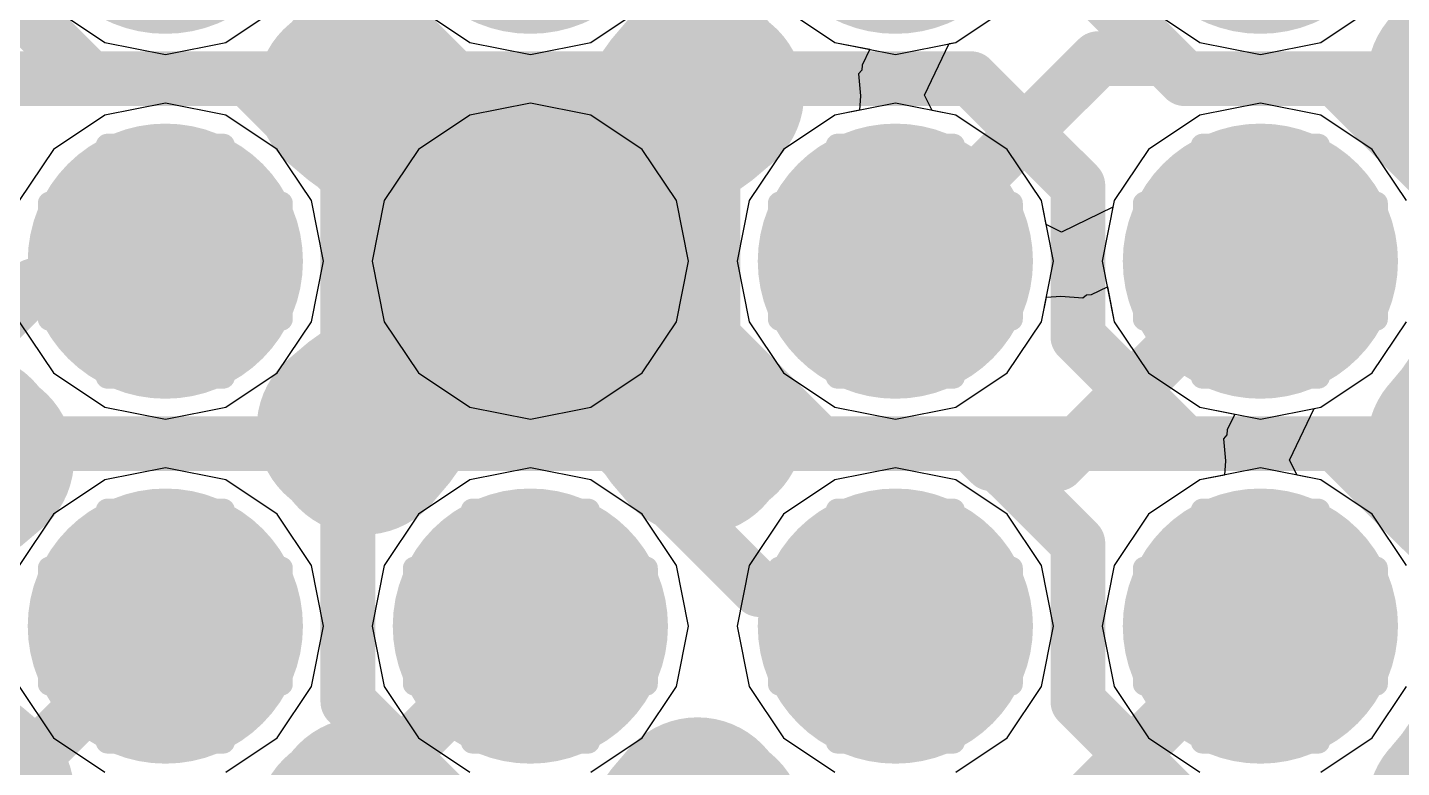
# Model space of a CAD drawing. Header units: millimetres. Extents: x 13 to 259, y -2 to 326.
# Drawn here: x 113.101 to 116.112, y 98.89 to 100.512 of the extents above; entities that cross this region are included whole.
import ezdxf

# ---------------------------------------------------------------- set-up
doc = ezdxf.new("R2010")
doc.units = ezdxf.units.MM
for name, color, linetype in [('BottomLayer', 5, 'Continuous'), ('ConnectLayer', 7, 'Continuous'), ('DrillDrawing', 1, 'Continuous'), ('MidLayer1', 16, 'Continuous'), ('MidLayer2', 76, 'Continuous'), ('MidLayer3', 90, 'Continuous'), ('MidLayer4', 156, 'Continuous'), ('MidLayer5', 130, 'Continuous'), ('MidLayer6', 216, 'Continuous'), ('MultiLayer', 9, 'Continuous'), ('TopLayer', 1, 'Continuous'), ('TopPaste', 8, 'Continuous'), ('TopSolder', 216, 'Continuous')]:
    doc.layers.add(name, color=color, linetype=linetype)

# ---------------------------------------------------------------- blocks, each defined once
blk = doc.blocks.new('BGA144C80P12X12_1000X1000X170_150')
at = {"layer": 'TopLayer', "const_width": 0.2}
for points in [[(1.9, 2, 1), (2.1, 2, 1)], [(2.7, 2, 1), (2.9, 2, 1)], [(1.9, 1.2, 1), (2.1, 1.2, 1)], [(2.7, 1.2, 1), (2.9, 1.2, 1)], [(1.9, 0.4, 1), (2.1, 0.4, 1)], [(2.7, 0.4, 1), (2.9, 0.4, 1)], [(1.9, -0.4, 1), (2.1, -0.4, 1)], [(2.7, -0.4, 1), (2.9, -0.4, 1)]]:
    blk.add_lwpolyline(points, format="xyb", close=True, dxfattribs=at)
at = {"layer": 'TopPaste', "const_width": 0.2}
for points in [[(1.9, 2, 1), (2.1, 2, 1)], [(2.7, 2, 1), (2.9, 2, 1)], [(1.9, 1.2, 1), (2.1, 1.2, 1)], [(2.7, 1.2, 1), (2.9, 1.2, 1)], [(1.9, 0.4, 1), (2.1, 0.4, 1)], [(2.7, 0.4, 1), (2.9, 0.4, 1)], [(1.9, -0.4, 1), (2.1, -0.4, 1)], [(2.7, -0.4, 1), (2.9, -0.4, 1)]]:
    blk.add_lwpolyline(points, format="xyb", close=True, dxfattribs=at)
at = {"layer": 'TopSolder', "const_width": 0.3016}
for points in [[(1.0492, 2, 1), (1.3508, 2, 1)], [(1.8492, 2, 1), (2.1508, 2, 1)], [(2.6492, 2, 1), (2.9508, 2, 1)], [(1.0492, 1.2, 1), (1.3508, 1.2, 1)], [(1.8492, 1.2, 1), (2.1508, 1.2, 1)], [(2.6492, 1.2, 1), (2.9508, 1.2, 1)], [(1.0492, 0.4, 1), (1.3508, 0.4, 1)], [(1.8492, 0.4, 1), (2.1508, 0.4, 1)], [(2.6492, 0.4, 1), (2.9508, 0.4, 1)], [(1.0492, -0.4, 1), (1.3508, -0.4, 1)], [(1.8492, -0.4, 1), (2.1508, -0.4, 1)], [(2.6492, -0.4, 1), (2.9508, -0.4, 1)]]:
    blk.add_lwpolyline(points, format="xyb", close=True, dxfattribs=at)

msp = doc.modelspace()

# ---------------------------------------------------------------- linework, layer by layer
at = {"layer": 'BottomLayer', "const_width": 0.25}
for points in [[(113.2778, 100, 1), (113.5278, 100, 1)], [(114.0778, 100, 1), (114.3278, 100, 1)], [(114.8778, 100, 1), (115.1278, 100, 1)], [(115.6778, 100, 1), (115.9278, 100, 1)], [(113.2778, 99.2, 1), (113.5278, 99.2, 1)], [(114.0778, 99.2, 1), (114.3278, 99.2, 1)], [(114.8778, 99.2, 1), (115.1278, 99.2, 1)], [(115.6778, 99.2, 1), (115.9278, 99.2, 1)]]:
    msp.add_lwpolyline(points, format="xyb", close=True, dxfattribs=at)
at = {"layer": 'ConnectLayer'}
for p, q in [((113.1577, 100.5549), (113.2702, 100.4797)), ((113.1577, 100.5549), (113.2702, 100.4797)), ((113.5355, 100.4797), (113.648, 100.5549)), ((113.5355, 100.4797), (113.648, 100.5549)), ((113.9577, 100.5549), (114.0702, 100.4797)), ((113.9577, 100.5549), (114.0702, 100.4797)), ((114.3355, 100.4797), (114.448, 100.5549)), ((114.3355, 100.4797), (114.448, 100.5549)), ((114.7577, 100.5549), (114.8702, 100.4797)), ((114.7577, 100.5549), (114.8702, 100.4797)), ((115.1355, 100.4797), (115.248, 100.5549)), ((115.1355, 100.4797), (115.248, 100.5549)), ((115.5577, 100.5549), (115.6702, 100.4797)), ((115.5577, 100.5549), (115.6702, 100.4797)), ((115.9355, 100.4797), (116.048, 100.5549)), ((115.9355, 100.4797), (116.048, 100.5549)), ((113.2702, 100.4797), (113.4028, 100.4534)), ((113.2702, 100.4797), (113.4028, 100.4534)), ((113.4028, 100.4534), (113.5355, 100.4797)), ((113.4028, 100.4534), (113.5355, 100.4797)), ((114.0702, 100.4797), (114.2028, 100.4534)), ((114.0702, 100.4797), (114.2028, 100.4534)), ((114.2028, 100.4534), (114.3355, 100.4797)), ((114.2028, 100.4534), (114.3355, 100.4797)), ((114.8702, 100.4797), (115.0028, 100.4534)), ((114.8702, 100.4797), (114.9467, 100.4645)), ((114.9467, 100.4645), (114.93, 100.43)), ((115.0028, 100.4534), (115.1355, 100.4797)), ((115.0664, 100.364), (115.121, 100.4769)), ((115.121, 100.4769), (115.1355, 100.4797)), ((115.6702, 100.4797), (115.8028, 100.4534)), ((115.6702, 100.4797), (115.8028, 100.4534)), ((115.8028, 100.4534), (115.9355, 100.4797)), ((115.8028, 100.4534), (115.9355, 100.4797)), ((114.9294, 100.419), (114.9222, 100.4106)), ((114.9222, 100.4106), (114.9261, 100.3625)), ((114.93, 100.43), (114.9294, 100.419)), ((113.4028, 100.3467), (113.2702, 100.3203)), ((113.4028, 100.3467), (113.2702, 100.3203)), ((113.5355, 100.3203), (113.4028, 100.3467)), ((113.5355, 100.3203), (113.4028, 100.3467)), ((114.2028, 100.3467), (114.0702, 100.3203)), ((114.3355, 100.3203), (114.2028, 100.3467)), ((115.0028, 100.3467), (114.8702, 100.3203)), ((114.9261, 100.3625), (114.9242, 100.331)), ((115.1355, 100.3203), (115.0028, 100.3467)), ((115.0835, 100.3306), (115.0664, 100.364)), ((115.8028, 100.3467), (115.6702, 100.3203)), ((115.8028, 100.3467), (115.6702, 100.3203)), ((115.9355, 100.3203), (115.8028, 100.3467)), ((115.9355, 100.3203), (115.8028, 100.3467)), ((113.2702, 100.3203), (113.1577, 100.2451)), ((113.2702, 100.3203), (113.1577, 100.2451)), ((113.648, 100.2451), (113.5355, 100.3203)), ((113.648, 100.2451), (113.5355, 100.3203)), ((114.0702, 100.3203), (113.9577, 100.2451)), ((114.448, 100.2451), (114.3355, 100.3203)), ((114.8702, 100.3203), (114.7577, 100.2451)), ((114.8702, 100.3203), (114.7577, 100.2451)), ((114.9242, 100.331), (114.8702, 100.3203)), ((115.1355, 100.3203), (115.0835, 100.3306)), ((115.248, 100.2451), (115.1355, 100.3203)), ((115.248, 100.2451), (115.1355, 100.3203)), ((115.6702, 100.3203), (115.5577, 100.2451)), ((115.6702, 100.3203), (115.5577, 100.2451)), ((116.048, 100.2451), (115.9355, 100.3203)), ((116.048, 100.2451), (115.9355, 100.3203)), ((113.1577, 100.2451), (113.0826, 100.1327)), ((113.1577, 100.2451), (113.0826, 100.1327)), ((113.7231, 100.1327), (113.648, 100.2451)), ((113.7231, 100.1327), (113.648, 100.2451)), ((113.9577, 100.2451), (113.8826, 100.1327)), ((114.5231, 100.1327), (114.448, 100.2451)), ((114.7577, 100.2451), (114.6826, 100.1327)), ((114.7577, 100.2451), (114.6826, 100.1327)), ((115.3231, 100.1327), (115.248, 100.2451)), ((115.3231, 100.1327), (115.248, 100.2451)), ((115.5577, 100.2451), (115.4826, 100.1327)), ((115.5577, 100.2451), (115.4826, 100.1327)), ((116.1231, 100.1327), (116.048, 100.2451)), ((116.1231, 100.1327), (116.048, 100.2451)), ((113.7495, 100), (113.7231, 100.1327)), ((113.7495, 100), (113.7231, 100.1327)), ((113.8826, 100.1327), (113.8562, 100)), ((114.5495, 100), (114.5231, 100.1327)), ((114.6826, 100.1327), (114.6562, 100)), ((114.6826, 100.1327), (114.6562, 100)), ((115.3495, 100), (115.3231, 100.1327)), ((115.3335, 100.0807), (115.3231, 100.1327)), ((115.4826, 100.1327), (115.4562, 100)), ((115.4826, 100.1327), (115.4797, 100.1182)), ((115.4797, 100.1182), (115.3669, 100.0636)), ((115.3669, 100.0636), (115.3335, 100.0807)), ((113.7231, 99.8673), (113.7495, 100)), ((113.7231, 99.8673), (113.7495, 100)), ((113.8562, 100), (113.8826, 99.8673)), ((114.5231, 99.8673), (114.5495, 100)), ((114.6562, 100), (114.6826, 99.8673)), ((114.6562, 100), (114.6826, 99.8673)), ((115.3231, 99.8673), (115.3495, 100)), ((115.4562, 100), (115.4826, 99.8673)), ((115.3231, 99.8673), (115.3339, 99.9214)), ((115.3339, 99.9214), (115.3653, 99.9232)), ((115.3653, 99.9232), (115.4134, 99.9194)), ((115.4134, 99.9194), (115.4218, 99.9265)), ((115.4218, 99.9265), (115.4329, 99.9272)), ((115.4329, 99.9272), (115.4674, 99.9438)), ((115.4674, 99.9438), (115.4826, 99.8673)), ((113.0826, 99.8673), (113.1577, 99.7549)), ((113.0826, 99.8673), (113.1577, 99.7549)), ((113.648, 99.7549), (113.7231, 99.8673)), ((113.648, 99.7549), (113.7231, 99.8673)), ((113.8826, 99.8673), (113.9577, 99.7549)), ((114.448, 99.7549), (114.5231, 99.8673)), ((114.6826, 99.8673), (114.7577, 99.7549)), ((114.6826, 99.8673), (114.7577, 99.7549)), ((115.248, 99.7549), (115.3231, 99.8673)), ((115.248, 99.7549), (115.3231, 99.8673)), ((115.4826, 99.8673), (115.5577, 99.7549)), ((115.4826, 99.8673), (115.5577, 99.7549)), ((116.048, 99.7549), (116.1231, 99.8673)), ((116.048, 99.7549), (116.1231, 99.8673)), ((113.1577, 99.7549), (113.2702, 99.6797)), ((113.1577, 99.7549), (113.2702, 99.6797)), ((113.5355, 99.6797), (113.648, 99.7549)), ((113.5355, 99.6797), (113.648, 99.7549)), ((113.9577, 99.7549), (114.0702, 99.6797)), ((114.3355, 99.6797), (114.448, 99.7549)), ((114.7577, 99.7549), (114.8702, 99.6797)), ((114.7577, 99.7549), (114.8702, 99.6797)), ((115.1355, 99.6797), (115.248, 99.7549)), ((115.1355, 99.6797), (115.248, 99.7549)), ((115.5577, 99.7549), (115.6702, 99.6797)), ((115.5577, 99.7549), (115.6702, 99.6797)), ((115.9355, 99.6797), (116.048, 99.7549)), ((115.9355, 99.6797), (116.048, 99.7549)), ((113.2702, 99.6797), (113.4028, 99.6534)), ((113.2702, 99.6797), (113.4028, 99.6534)), ((113.4028, 99.6534), (113.5355, 99.6797)), ((113.4028, 99.6534), (113.5355, 99.6797)), ((114.0702, 99.6797), (114.2028, 99.6534)), ((114.2028, 99.6534), (114.3355, 99.6797)), ((114.8702, 99.6797), (115.0028, 99.6534)), ((114.8702, 99.6797), (115.0028, 99.6534)), ((115.0028, 99.6534), (115.1355, 99.6797)), ((115.0028, 99.6534), (115.1355, 99.6797)), ((115.6702, 99.6797), (115.8028, 99.6534)), ((115.6702, 99.6797), (115.7467, 99.6645)), ((115.7467, 99.6645), (115.73, 99.63)), ((115.8028, 99.6534), (115.9355, 99.6797)), ((115.8664, 99.564), (115.921, 99.6769)), ((115.921, 99.6769), (115.9355, 99.6797)), ((115.73, 99.63), (115.7294, 99.619)), ((115.7294, 99.619), (115.7222, 99.6106)), ((115.7222, 99.6106), (115.7261, 99.5625)), ((115.7261, 99.5625), (115.7242, 99.531)), ((115.8835, 99.5306), (115.8664, 99.564)), ((113.4028, 99.5467), (113.2702, 99.5203)), ((113.4028, 99.5467), (113.2702, 99.5203)), ((113.5355, 99.5203), (113.4028, 99.5467)), ((113.5355, 99.5203), (113.4028, 99.5467)), ((114.2028, 99.5467), (114.0702, 99.5203)), ((114.2028, 99.5467), (114.0702, 99.5203)), ((114.3355, 99.5203), (114.2028, 99.5467)), ((114.3355, 99.5203), (114.2028, 99.5467)), ((115.0028, 99.5467), (114.8702, 99.5203)), ((115.0028, 99.5467), (114.8702, 99.5203)), ((115.1355, 99.5203), (115.0028, 99.5467)), ((115.1355, 99.5203), (115.0028, 99.5467)), ((115.8028, 99.5467), (115.6702, 99.5203)), ((115.7242, 99.531), (115.6702, 99.5203)), ((115.9355, 99.5203), (115.8028, 99.5467)), ((115.9355, 99.5203), (115.8835, 99.5306)), ((113.2702, 99.5203), (113.1577, 99.4451)), ((113.2702, 99.5203), (113.1577, 99.4451)), ((113.648, 99.4451), (113.5355, 99.5203)), ((113.648, 99.4451), (113.5355, 99.5203)), ((114.0702, 99.5203), (113.9577, 99.4451)), ((114.0702, 99.5203), (113.9577, 99.4451)), ((114.448, 99.4451), (114.3355, 99.5203)), ((114.448, 99.4451), (114.3355, 99.5203)), ((114.8702, 99.5203), (114.7577, 99.4451)), ((114.8702, 99.5203), (114.7577, 99.4451)), ((115.248, 99.4451), (115.1355, 99.5203)), ((115.248, 99.4451), (115.1355, 99.5203)), ((115.6702, 99.5203), (115.5577, 99.4451)), ((115.6702, 99.5203), (115.5577, 99.4451)), ((116.048, 99.4451), (115.9355, 99.5203)), ((116.048, 99.4451), (115.9355, 99.5203)), ((113.1577, 99.4451), (113.0826, 99.3327)), ((113.1577, 99.4451), (113.0826, 99.3327)), ((113.7231, 99.3327), (113.648, 99.4451)), ((113.7231, 99.3327), (113.648, 99.4451)), ((113.9577, 99.4451), (113.8826, 99.3327)), ((113.9577, 99.4451), (113.8826, 99.3327)), ((114.5231, 99.3327), (114.448, 99.4451)), ((114.5231, 99.3327), (114.448, 99.4451)), ((114.7577, 99.4451), (114.6826, 99.3327)), ((114.7577, 99.4451), (114.6826, 99.3327)), ((115.3231, 99.3327), (115.248, 99.4451)), ((115.3231, 99.3327), (115.248, 99.4451)), ((115.5577, 99.4451), (115.4826, 99.3327)), ((115.5577, 99.4451), (115.4826, 99.3327)), ((116.1231, 99.3327), (116.048, 99.4451)), ((116.1231, 99.3327), (116.048, 99.4451)), ((113.7495, 99.2), (113.7231, 99.3327)), ((113.7495, 99.2), (113.7231, 99.3327)), ((113.8826, 99.3327), (113.8562, 99.2)), ((113.8826, 99.3327), (113.8562, 99.2)), ((114.5495, 99.2), (114.5231, 99.3327)), ((114.5495, 99.2), (114.5231, 99.3327)), ((114.6826, 99.3327), (114.6562, 99.2)), ((114.6826, 99.3327), (114.6562, 99.2)), ((115.3495, 99.2), (115.3231, 99.3327)), ((115.3495, 99.2), (115.3231, 99.3327)), ((115.4826, 99.3327), (115.4562, 99.2)), ((115.4826, 99.3327), (115.4562, 99.2)), ((113.7231, 99.0674), (113.7495, 99.2)), ((113.7231, 99.0674), (113.7495, 99.2)), ((113.8562, 99.2), (113.8826, 99.0674)), ((113.8562, 99.2), (113.8826, 99.0674)), ((114.5231, 99.0674), (114.5495, 99.2)), ((114.5231, 99.0674), (114.5495, 99.2)), ((114.6562, 99.2), (114.6826, 99.0674)), ((114.6562, 99.2), (114.6826, 99.0674)), ((115.3231, 99.0674), (115.3495, 99.2)), ((115.3231, 99.0674), (115.3495, 99.2)), ((115.4562, 99.2), (115.4826, 99.0674)), ((115.4562, 99.2), (115.4826, 99.0674)), ((113.0826, 99.0674), (113.1577, 98.9549)), ((113.0826, 99.0674), (113.1577, 98.9549)), ((113.648, 98.9549), (113.7231, 99.0674)), ((113.648, 98.9549), (113.7231, 99.0674)), ((113.8826, 99.0674), (113.9577, 98.9549)), ((113.8826, 99.0674), (113.9577, 98.9549)), ((114.448, 98.9549), (114.5231, 99.0674)), ((114.448, 98.9549), (114.5231, 99.0674)), ((114.6826, 99.0674), (114.7577, 98.9549)), ((114.6826, 99.0674), (114.7577, 98.9549)), ((115.248, 98.9549), (115.3231, 99.0674)), ((115.248, 98.9549), (115.3231, 99.0674)), ((115.4826, 99.0674), (115.5577, 98.9549)), ((115.4826, 99.0674), (115.5577, 98.9549)), ((116.048, 98.9549), (116.1231, 99.0674)), ((116.048, 98.9549), (116.1231, 99.0674)), ((113.1577, 98.9549), (113.2702, 98.8797)), ((113.1577, 98.9549), (113.2702, 98.8797)), ((113.5355, 98.8797), (113.648, 98.9549)), ((113.5355, 98.8797), (113.648, 98.9549)), ((113.9577, 98.9549), (114.0702, 98.8797)), ((113.9577, 98.9549), (114.0702, 98.8797)), ((114.3355, 98.8797), (114.448, 98.9549)), ((114.3355, 98.8797), (114.448, 98.9549)), ((114.7577, 98.9549), (114.8702, 98.8797)), ((114.7577, 98.9549), (114.8702, 98.8797)), ((115.1355, 98.8797), (115.248, 98.9549)), ((115.1355, 98.8797), (115.248, 98.9549)), ((115.5577, 98.9549), (115.6702, 98.8797)), ((115.5577, 98.9549), (115.6702, 98.8797)), ((115.9355, 98.8797), (116.048, 98.9549)), ((115.9355, 98.8797), (116.048, 98.9549))]:
    msp.add_line(p, q, dxfattribs=at)
at = {"layer": 'ConnectLayer', "const_width": 0.4}
for points in [[(116.3928, 100.8, -0.188433), (116.2365, 100.4)], [(116.3928, 100.8, -0.188433), (116.2365, 100.4)], [(113.8365, 100.4, -0.062), (113.9214, 100.2815)], [(113.8365, 100.4, -0.062), (113.9214, 100.2815)], [(114.4843, 100.2815, -0.061998), (114.5691, 100.4)], [(114.4843, 100.2815, -0.061998), (114.5691, 100.4)], [(116.2365, 100.4, -0.188433), (116.3928, 100)], [(116.2365, 100.4, -0.188433), (116.3928, 100)], [(113.9214, 100.2815, -0.062), (113.8028, 100.3663)], [(113.9214, 100.2815, -0.062), (113.8028, 100.3663)], [(114.6028, 100.3663, -0.061998), (114.4843, 100.2815)], [(114.6028, 100.3663, -0.061998), (114.4843, 100.2815)], [(114.4843, 100.2815, -0.253913), (113.9214, 100.2815)], [(113.9214, 100.2815, -0.124973), (113.9928, 100)], [(114.4843, 100.2815, -0.253913), (113.9214, 100.2815)], [(113.9214, 100.2815, -0.124973), (113.9928, 100)], [(114.4843, 99.7185, -0.253913), (114.4843, 100.2815)], [(114.4843, 99.7185, -0.253913), (114.4843, 100.2815)], [(113.9928, 100, -0.124971), (113.9214, 99.7185)], [(113.9928, 100, -0.124971), (113.9214, 99.7185)], [(116.3928, 100, -0.188432), (116.2365, 99.6)], [(116.3928, 100, -0.188432), (116.2365, 99.6)], [(113.9214, 99.7185, -0.253909), (114.4843, 99.7185)], [(113.9214, 99.7185, -0.253909), (114.4843, 99.7185)], [(113.8028, 99.6337, -0.062001), (113.9214, 99.7185)], [(113.8028, 99.6337, -0.062001), (113.9214, 99.7185)], [(113.9214, 99.7185, -0.062001), (113.8365, 99.6)], [(113.9214, 99.7185, -0.062001), (113.8365, 99.6)], [(114.5691, 99.6, -0.062), (114.4843, 99.7185)], [(114.4843, 99.7185, -0.062), (114.6028, 99.6337)], [(114.5691, 99.6, -0.062), (114.4843, 99.7185)], [(114.4843, 99.7185, -0.062), (114.6028, 99.6337)], [(112.8843, 99.4815, -0.062), (112.9691, 99.6)], [(112.8843, 99.4815, -0.062), (112.9691, 99.6)], [(116.2365, 99.6, -0.188432), (116.3928, 99.2)], [(116.2365, 99.6, -0.188432), (116.3928, 99.2)], [(113.0028, 99.5663, -0.062), (112.8843, 99.4815)], [(113.0028, 99.5663, -0.062), (112.8843, 99.4815)], [(116.3928, 99.2, -0.188433), (116.2365, 98.8)], [(116.3928, 99.2, -0.188433), (116.2365, 98.8)], [(112.8843, 98.9185, -0.061998), (113.0028, 98.8337)], [(112.9691, 98.8, -0.061998), (112.8843, 98.9185)], [(112.9691, 98.8, -0.061998), (112.8843, 98.9185)], [(112.8843, 98.9185, -0.061998), (113.0028, 98.8337)], [(113.8365, 98.8, -0.062), (113.9214, 98.6815)], [(113.8365, 98.8, -0.062), (113.9214, 98.6815)], [(114.4843, 98.6815, -0.061998), (114.5691, 98.8)], [(114.4843, 98.6815, -0.061998), (114.5691, 98.8)], [(116.2365, 98.8, -0.188433), (116.3928, 98.4)], [(116.2365, 98.8, -0.188433), (116.3928, 98.4)], [(113.9214, 98.6815, -0.062), (113.8028, 98.7663)], [(113.9214, 98.6815, -0.062), (113.8028, 98.7663)], [(114.6028, 98.7663, -0.061998), (114.4843, 98.6815)], [(114.6028, 98.7663, -0.061998), (114.4843, 98.6815)]]:
    msp.add_lwpolyline(points, format="xyb", dxfattribs=at)
at = {"layer": 'ConnectLayer', "const_width": 0.2}
for points in [[(113.7365, 100.4, 1), (113.9365, 100.4, 1)], [(113.7365, 100.4, 1), (113.9365, 100.4, 1)], [(114.4691, 100.4, 1), (114.6691, 100.4, 1)], [(114.4691, 100.4, 1), (114.6691, 100.4, 1)], [(116.1365, 100.4, 1), (116.3365, 100.4, 1)], [(116.1365, 100.4, 1), (116.3365, 100.4, 1)], [(116.1365, 100.4, 1), (116.3365, 100.4, 1)], [(116.1365, 100.4, 1), (116.3365, 100.4, 1)], [(113.7028, 100.3663, 1), (113.9028, 100.3663, 1)], [(113.7028, 100.3663, 1), (113.9028, 100.3663, 1)], [(114.5028, 100.3663, 1), (114.7028, 100.3663, 1)], [(114.5028, 100.3663, 1), (114.7028, 100.3663, 1)], [(113.8214, 100.2815, 1), (114.0214, 100.2815, 1)], [(113.8214, 100.2815, 1), (114.0214, 100.2815, 1)], [(113.8214, 100.2815, 1), (114.0214, 100.2815, 1)], [(113.8214, 100.2815, 1), (114.0214, 100.2815, 1)], [(113.8214, 100.2815, 1), (114.0214, 100.2815, 1)], [(113.8214, 100.2815, 1), (114.0214, 100.2815, 1)], [(113.8214, 100.2815, 1), (114.0214, 100.2815, 1)], [(113.8214, 100.2815, 1), (114.0214, 100.2815, 1)], [(114.3843, 100.2815, 1), (114.5843, 100.2815, 1)], [(114.3843, 100.2815, 1), (114.5843, 100.2815, 1)], [(114.3843, 100.2815, 1), (114.5843, 100.2815, 1)], [(114.3843, 100.2815, 1), (114.5843, 100.2815, 1)], [(114.3843, 100.2815, 1), (114.5843, 100.2815, 1)], [(114.3843, 100.2815, 1), (114.5843, 100.2815, 1)], [(114.3843, 100.2815, 1), (114.5843, 100.2815, 1)], [(114.3843, 100.2815, 1), (114.5843, 100.2815, 1)], [(114.1028, 100.21, 1), (114.3028, 100.21, 1)], [(114.1028, 100.21, 1), (114.3028, 100.21, 1)], [(113.8928, 100, 1), (114.0928, 100, 1)], [(113.8928, 100, 1), (114.0928, 100, 1)], [(113.8928, 100, 1), (114.0928, 100, 1)], [(113.8928, 100, 1), (114.0928, 100, 1)], [(114.313, 99.988, 1), (114.513, 99.988, 1)], [(114.313, 99.988, 1), (114.513, 99.988, 1)], [(113.8745, 99.8542, 1), (114.0745, 99.8542, 1)], [(113.8745, 99.8542, 1), (114.0745, 99.8542, 1)], [(114.1028, 99.8343, 1), (114.3028, 99.8343, 1)], [(114.1028, 99.8343, 1), (114.3028, 99.8343, 1)], [(114.1149, 99.7899, 1), (114.3149, 99.7899, 1)], [(114.1149, 99.7899, 1), (114.3149, 99.7899, 1)], [(113.9571, 99.7717, 1), (114.1571, 99.7717, 1)], [(113.9571, 99.7717, 1), (114.1571, 99.7717, 1)], [(113.8214, 99.7185, 1), (114.0214, 99.7185, 1)], [(113.8214, 99.7185, 1), (114.0214, 99.7185, 1)], [(113.8214, 99.7185, 1), (114.0214, 99.7185, 1)], [(113.8214, 99.7185, 1), (114.0214, 99.7185, 1)], [(113.8214, 99.7185, 1), (114.0214, 99.7185, 1)], [(113.8214, 99.7185, 1), (114.0214, 99.7185, 1)], [(113.8214, 99.7185, 1), (114.0214, 99.7185, 1)], [(113.8214, 99.7185, 1), (114.0214, 99.7185, 1)], [(114.3843, 99.7185, 1), (114.5843, 99.7185, 1)], [(114.3843, 99.7185, 1), (114.5843, 99.7185, 1)], [(114.3843, 99.7185, 1), (114.5843, 99.7185, 1)], [(114.3843, 99.7185, 1), (114.5843, 99.7185, 1)], [(114.3843, 99.7185, 1), (114.5843, 99.7185, 1)], [(114.3843, 99.7185, 1), (114.5843, 99.7185, 1)], [(114.3843, 99.7185, 1), (114.5843, 99.7185, 1)], [(114.3843, 99.7185, 1), (114.5843, 99.7185, 1)], [(113.7028, 99.6337, 1), (113.9028, 99.6337, 1)], [(113.7028, 99.6337, 1), (113.9028, 99.6337, 1)], [(114.5028, 99.6337, 1), (114.7028, 99.6337, 1)], [(114.5028, 99.6337, 1), (114.7028, 99.6337, 1)], [(112.8691, 99.6, 1), (113.0691, 99.6, 1)], [(112.8691, 99.6, 1), (113.0691, 99.6, 1)], [(113.7365, 99.6, 1), (113.9365, 99.6, 1)], [(113.7365, 99.6, 1), (113.9365, 99.6, 1)], [(114.4691, 99.6, 1), (114.6691, 99.6, 1)], [(114.4691, 99.6, 1), (114.6691, 99.6, 1)], [(116.1365, 99.6, 1), (116.3365, 99.6, 1)], [(116.1365, 99.6, 1), (116.3365, 99.6, 1)], [(116.1365, 99.6, 1), (116.3365, 99.6, 1)], [(116.1365, 99.6, 1), (116.3365, 99.6, 1)], [(112.9028, 99.5663, 1), (113.1028, 99.5663, 1)], [(112.9028, 99.5663, 1), (113.1028, 99.5663, 1)], [(112.9028, 98.8337, 1), (113.1028, 98.8337, 1)], [(112.9028, 98.8337, 1), (113.1028, 98.8337, 1)], [(112.8691, 98.8, 1), (113.0691, 98.8, 1)], [(112.8691, 98.8, 1), (113.0691, 98.8, 1)], [(113.7365, 98.8, 1), (113.9365, 98.8, 1)], [(113.7365, 98.8, 1), (113.9365, 98.8, 1)], [(114.4691, 98.8, 1), (114.6691, 98.8, 1)], [(114.4691, 98.8, 1), (114.6691, 98.8, 1)], [(116.1365, 98.8, 1), (116.3365, 98.8, 1)], [(116.1365, 98.8, 1), (116.3365, 98.8, 1)], [(116.1365, 98.8, 1), (116.3365, 98.8, 1)], [(116.1365, 98.8, 1), (116.3365, 98.8, 1)], [(113.7028, 98.7663, 1), (113.9028, 98.7663, 1)], [(113.7028, 98.7663, 1), (113.9028, 98.7663, 1)], [(114.5028, 98.7663, 1), (114.7028, 98.7663, 1)], [(114.5028, 98.7663, 1), (114.7028, 98.7663, 1)]]:
    msp.add_lwpolyline(points, format="xyb", close=True, dxfattribs=at)
at = {"layer": 'ConnectLayer', "const_width": 0.4}
for points in [[(114.2028, 99.8343), (114.2028, 100.21)], [(114.2028, 99.8343), (114.2028, 100.21)], [(114.2149, 99.7899), (114.413, 99.988)], [(114.2149, 99.7899), (114.413, 99.988)], [(113.9745, 99.8542), (114.0571, 99.7717)], [(113.9745, 99.8542), (114.0571, 99.7717)]]:
    msp.add_lwpolyline(points, dxfattribs=at)
at = {"layer": 'DrillDrawing', "const_width": 0.0508}
for points in [[(113.2758, 100.127), (113.2758, 100.254)], [(113.2758, 100.254), (113.5298, 100.254)], [(113.5298, 100.127), (113.5298, 100.254)], [(114.0758, 100.127), (114.0758, 100.254)], [(114.0758, 100.254), (114.3298, 100.254)], [(114.3298, 100.127), (114.3298, 100.254)], [(114.8758, 100.127), (114.8758, 100.254)], [(114.8758, 100.254), (115.1298, 100.254)], [(115.1298, 100.127), (115.1298, 100.254)], [(115.6758, 100.127), (115.6758, 100.254)], [(115.6758, 100.254), (115.9298, 100.254)], [(115.9298, 100.127), (115.9298, 100.254)], [(113.1488, 99.873), (113.1488, 100.127)], [(113.1488, 100.127), (113.2758, 100.127)], [(113.5298, 100.127), (113.6568, 100.127)], [(113.6568, 99.873), (113.6568, 100.127)], [(113.9488, 99.873), (113.9488, 100.127)], [(113.9488, 100.127), (114.0758, 100.127)], [(114.3298, 100.127), (114.4568, 100.127)], [(114.4568, 99.873), (114.4568, 100.127)], [(114.7488, 99.873), (114.7488, 100.127)], [(114.7488, 100.127), (114.8758, 100.127)], [(115.1298, 100.127), (115.2568, 100.127)], [(115.2568, 99.873), (115.2568, 100.127)], [(115.5488, 99.873), (115.5488, 100.127)], [(115.5488, 100.127), (115.6758, 100.127)], [(115.9298, 100.127), (116.0568, 100.127)], [(116.0568, 99.873), (116.0568, 100.127)], [(113.1488, 99.873), (113.2758, 99.873)], [(113.2758, 99.746), (113.2758, 99.873)], [(113.5298, 99.873), (113.6568, 99.873)], [(113.5298, 99.746), (113.5298, 99.873)], [(113.9488, 99.873), (114.0758, 99.873)], [(114.0758, 99.746), (114.0758, 99.873)], [(114.3298, 99.873), (114.4568, 99.873)], [(114.3298, 99.746), (114.3298, 99.873)], [(114.7488, 99.873), (114.8758, 99.873)], [(114.8758, 99.746), (114.8758, 99.873)], [(115.1298, 99.873), (115.2568, 99.873)], [(115.1298, 99.746), (115.1298, 99.873)], [(115.5488, 99.873), (115.6758, 99.873)], [(115.6758, 99.746), (115.6758, 99.873)], [(115.9298, 99.873), (116.0568, 99.873)], [(115.9298, 99.746), (115.9298, 99.873)], [(113.2758, 99.746), (113.5298, 99.746)], [(114.0758, 99.746), (114.3298, 99.746)], [(114.8758, 99.746), (115.1298, 99.746)], [(115.6758, 99.746), (115.9298, 99.746)], [(113.2758, 99.327), (113.2758, 99.454)], [(113.2758, 99.454), (113.5298, 99.454)], [(113.5298, 99.327), (113.5298, 99.454)], [(114.0758, 99.327), (114.0758, 99.454)], [(114.0758, 99.454), (114.3298, 99.454)], [(114.3298, 99.327), (114.3298, 99.454)], [(114.8758, 99.327), (114.8758, 99.454)], [(114.8758, 99.454), (115.1298, 99.454)], [(115.1298, 99.327), (115.1298, 99.454)], [(115.6758, 99.327), (115.6758, 99.454)], [(115.6758, 99.454), (115.9298, 99.454)], [(115.9298, 99.327), (115.9298, 99.454)], [(113.1488, 99.073), (113.1488, 99.327)], [(113.1488, 99.327), (113.2758, 99.327)], [(113.5298, 99.327), (113.6568, 99.327)], [(113.6568, 99.073), (113.6568, 99.327)], [(113.9488, 99.073), (113.9488, 99.327)], [(113.9488, 99.327), (114.0758, 99.327)], [(114.3298, 99.327), (114.4568, 99.327)], [(114.4568, 99.073), (114.4568, 99.327)], [(114.7488, 99.073), (114.7488, 99.327)], [(114.7488, 99.327), (114.8758, 99.327)], [(115.1298, 99.327), (115.2568, 99.327)], [(115.2568, 99.073), (115.2568, 99.327)], [(115.5488, 99.073), (115.5488, 99.327)], [(115.5488, 99.327), (115.6758, 99.327)], [(115.9298, 99.327), (116.0568, 99.327)], [(116.0568, 99.073), (116.0568, 99.327)], [(113.1488, 99.073), (113.2758, 99.073)], [(113.2758, 98.946), (113.2758, 99.073)], [(113.5298, 99.073), (113.6568, 99.073)], [(113.5298, 98.946), (113.5298, 99.073)], [(113.9488, 99.073), (114.0758, 99.073)], [(114.0758, 98.946), (114.0758, 99.073)], [(114.3298, 99.073), (114.4568, 99.073)], [(114.3298, 98.946), (114.3298, 99.073)], [(114.7488, 99.073), (114.8758, 99.073)], [(114.8758, 98.946), (114.8758, 99.073)], [(115.1298, 99.073), (115.2568, 99.073)], [(115.1298, 98.946), (115.1298, 99.073)], [(115.5488, 99.073), (115.6758, 99.073)], [(115.6758, 98.946), (115.6758, 99.073)], [(115.9298, 99.073), (116.0568, 99.073)], [(115.9298, 98.946), (115.9298, 99.073)], [(113.2758, 98.946), (113.5298, 98.946)], [(114.0758, 98.946), (114.3298, 98.946)], [(114.8758, 98.946), (115.1298, 98.946)], [(115.6758, 98.946), (115.9298, 98.946)]]:
    msp.add_lwpolyline(points, dxfattribs=at)
at = {"layer": 'DrillDrawing', "const_width": 0.0254}
for points in [[(113.2631, 100.254, 1), (113.2885, 100.254, 1)], [(113.2631, 100.254, 1), (113.2885, 100.254, 1)], [(113.5171, 100.254, 1), (113.5425, 100.254, 1)], [(113.5171, 100.254, 1), (113.5425, 100.254, 1)], [(114.0631, 100.254, 1), (114.0885, 100.254, 1)], [(114.0631, 100.254, 1), (114.0885, 100.254, 1)], [(114.3171, 100.254, 1), (114.3425, 100.254, 1)], [(114.3171, 100.254, 1), (114.3425, 100.254, 1)], [(114.8631, 100.254, 1), (114.8885, 100.254, 1)], [(114.8631, 100.254, 1), (114.8885, 100.254, 1)], [(115.1171, 100.254, 1), (115.1425, 100.254, 1)], [(115.1171, 100.254, 1), (115.1425, 100.254, 1)], [(115.6631, 100.254, 1), (115.6885, 100.254, 1)], [(115.6631, 100.254, 1), (115.6885, 100.254, 1)], [(115.9171, 100.254, 1), (115.9425, 100.254, 1)], [(115.9171, 100.254, 1), (115.9425, 100.254, 1)], [(113.1361, 100.127, 1), (113.1615, 100.127, 1)], [(113.1361, 100.127, 1), (113.1615, 100.127, 1)], [(113.2631, 100.127, 1), (113.2885, 100.127, 1)], [(113.2631, 100.127, 1), (113.2885, 100.127, 1)], [(113.5171, 100.127, 1), (113.5425, 100.127, 1)], [(113.5171, 100.127, 1), (113.5425, 100.127, 1)], [(113.6441, 100.127, 1), (113.6695, 100.127, 1)], [(113.6441, 100.127, 1), (113.6695, 100.127, 1)], [(113.9361, 100.127, 1), (113.9615, 100.127, 1)], [(113.9361, 100.127, 1), (113.9615, 100.127, 1)], [(114.0631, 100.127, 1), (114.0885, 100.127, 1)], [(114.0631, 100.127, 1), (114.0885, 100.127, 1)], [(114.3171, 100.127, 1), (114.3425, 100.127, 1)], [(114.3171, 100.127, 1), (114.3425, 100.127, 1)], [(114.4441, 100.127, 1), (114.4695, 100.127, 1)], [(114.4441, 100.127, 1), (114.4695, 100.127, 1)], [(114.7361, 100.127, 1), (114.7615, 100.127, 1)], [(114.7361, 100.127, 1), (114.7615, 100.127, 1)], [(114.8631, 100.127, 1), (114.8885, 100.127, 1)], [(114.8631, 100.127, 1), (114.8885, 100.127, 1)], [(115.1171, 100.127, 1), (115.1425, 100.127, 1)], [(115.1171, 100.127, 1), (115.1425, 100.127, 1)], [(115.2441, 100.127, 1), (115.2695, 100.127, 1)], [(115.2441, 100.127, 1), (115.2695, 100.127, 1)], [(115.5361, 100.127, 1), (115.5615, 100.127, 1)], [(115.5361, 100.127, 1), (115.5615, 100.127, 1)], [(115.6631, 100.127, 1), (115.6885, 100.127, 1)], [(115.6631, 100.127, 1), (115.6885, 100.127, 1)], [(115.9171, 100.127, 1), (115.9425, 100.127, 1)], [(115.9171, 100.127, 1), (115.9425, 100.127, 1)], [(116.0441, 100.127, 1), (116.0695, 100.127, 1)], [(116.0441, 100.127, 1), (116.0695, 100.127, 1)], [(113.1361, 99.873, 1), (113.1615, 99.873, 1)], [(113.1361, 99.873, 1), (113.1615, 99.873, 1)], [(113.2631, 99.873, 1), (113.2885, 99.873, 1)], [(113.2631, 99.873, 1), (113.2885, 99.873, 1)], [(113.5171, 99.873, 1), (113.5425, 99.873, 1)], [(113.5171, 99.873, 1), (113.5425, 99.873, 1)], [(113.6441, 99.873, 1), (113.6695, 99.873, 1)], [(113.6441, 99.873, 1), (113.6695, 99.873, 1)], [(113.9361, 99.873, 1), (113.9615, 99.873, 1)], [(113.9361, 99.873, 1), (113.9615, 99.873, 1)], [(114.0631, 99.873, 1), (114.0885, 99.873, 1)], [(114.0631, 99.873, 1), (114.0885, 99.873, 1)], [(114.3171, 99.873, 1), (114.3425, 99.873, 1)], [(114.3171, 99.873, 1), (114.3425, 99.873, 1)], [(114.4441, 99.873, 1), (114.4695, 99.873, 1)], [(114.4441, 99.873, 1), (114.4695, 99.873, 1)], [(114.7361, 99.873, 1), (114.7615, 99.873, 1)], [(114.7361, 99.873, 1), (114.7615, 99.873, 1)], [(114.8631, 99.873, 1), (114.8885, 99.873, 1)], [(114.8631, 99.873, 1), (114.8885, 99.873, 1)], [(115.1171, 99.873, 1), (115.1425, 99.873, 1)], [(115.1171, 99.873, 1), (115.1425, 99.873, 1)], [(115.2441, 99.873, 1), (115.2695, 99.873, 1)], [(115.2441, 99.873, 1), (115.2695, 99.873, 1)], [(115.5361, 99.873, 1), (115.5615, 99.873, 1)], [(115.5361, 99.873, 1), (115.5615, 99.873, 1)], [(115.6631, 99.873, 1), (115.6885, 99.873, 1)], [(115.6631, 99.873, 1), (115.6885, 99.873, 1)], [(115.9171, 99.873, 1), (115.9425, 99.873, 1)], [(115.9171, 99.873, 1), (115.9425, 99.873, 1)], [(116.0441, 99.873, 1), (116.0695, 99.873, 1)], [(116.0441, 99.873, 1), (116.0695, 99.873, 1)], [(113.2631, 99.746, 1), (113.2885, 99.746, 1)], [(113.2631, 99.746, 1), (113.2885, 99.746, 1)], [(113.5171, 99.746, 1), (113.5425, 99.746, 1)], [(113.5171, 99.746, 1), (113.5425, 99.746, 1)], [(114.0631, 99.746, 1), (114.0885, 99.746, 1)], [(114.0631, 99.746, 1), (114.0885, 99.746, 1)], [(114.3171, 99.746, 1), (114.3425, 99.746, 1)], [(114.3171, 99.746, 1), (114.3425, 99.746, 1)], [(114.8631, 99.746, 1), (114.8885, 99.746, 1)], [(114.8631, 99.746, 1), (114.8885, 99.746, 1)], [(115.1171, 99.746, 1), (115.1425, 99.746, 1)], [(115.1171, 99.746, 1), (115.1425, 99.746, 1)], [(115.6631, 99.746, 1), (115.6885, 99.746, 1)], [(115.6631, 99.746, 1), (115.6885, 99.746, 1)], [(115.9171, 99.746, 1), (115.9425, 99.746, 1)], [(115.9171, 99.746, 1), (115.9425, 99.746, 1)], [(113.2631, 99.454, 1), (113.2885, 99.454, 1)], [(113.2631, 99.454, 1), (113.2885, 99.454, 1)], [(113.5171, 99.454, 1), (113.5425, 99.454, 1)], [(113.5171, 99.454, 1), (113.5425, 99.454, 1)], [(114.0631, 99.454, 1), (114.0885, 99.454, 1)], [(114.0631, 99.454, 1), (114.0885, 99.454, 1)], [(114.3171, 99.454, 1), (114.3425, 99.454, 1)], [(114.3171, 99.454, 1), (114.3425, 99.454, 1)], [(114.8631, 99.454, 1), (114.8885, 99.454, 1)], [(114.8631, 99.454, 1), (114.8885, 99.454, 1)], [(115.1171, 99.454, 1), (115.1425, 99.454, 1)], [(115.1171, 99.454, 1), (115.1425, 99.454, 1)], [(115.6631, 99.454, 1), (115.6885, 99.454, 1)], [(115.6631, 99.454, 1), (115.6885, 99.454, 1)], [(115.9171, 99.454, 1), (115.9425, 99.454, 1)], [(115.9171, 99.454, 1), (115.9425, 99.454, 1)], [(113.1361, 99.327, 1), (113.1615, 99.327, 1)], [(113.1361, 99.327, 1), (113.1615, 99.327, 1)], [(113.2631, 99.327, 1), (113.2885, 99.327, 1)], [(113.2631, 99.327, 1), (113.2885, 99.327, 1)], [(113.5171, 99.327, 1), (113.5425, 99.327, 1)], [(113.5171, 99.327, 1), (113.5425, 99.327, 1)], [(113.6441, 99.327, 1), (113.6695, 99.327, 1)], [(113.6441, 99.327, 1), (113.6695, 99.327, 1)], [(113.9361, 99.327, 1), (113.9615, 99.327, 1)], [(113.9361, 99.327, 1), (113.9615, 99.327, 1)], [(114.0631, 99.327, 1), (114.0885, 99.327, 1)], [(114.0631, 99.327, 1), (114.0885, 99.327, 1)], [(114.3171, 99.327, 1), (114.3425, 99.327, 1)], [(114.3171, 99.327, 1), (114.3425, 99.327, 1)], [(114.4441, 99.327, 1), (114.4695, 99.327, 1)], [(114.4441, 99.327, 1), (114.4695, 99.327, 1)], [(114.7361, 99.327, 1), (114.7615, 99.327, 1)], [(114.7361, 99.327, 1), (114.7615, 99.327, 1)], [(114.8631, 99.327, 1), (114.8885, 99.327, 1)], [(114.8631, 99.327, 1), (114.8885, 99.327, 1)], [(115.1171, 99.327, 1), (115.1425, 99.327, 1)], [(115.1171, 99.327, 1), (115.1425, 99.327, 1)], [(115.2441, 99.327, 1), (115.2695, 99.327, 1)], [(115.2441, 99.327, 1), (115.2695, 99.327, 1)], [(115.5361, 99.327, 1), (115.5615, 99.327, 1)], [(115.5361, 99.327, 1), (115.5615, 99.327, 1)], [(115.6631, 99.327, 1), (115.6885, 99.327, 1)], [(115.6631, 99.327, 1), (115.6885, 99.327, 1)], [(115.9171, 99.327, 1), (115.9425, 99.327, 1)], [(115.9171, 99.327, 1), (115.9425, 99.327, 1)], [(116.0441, 99.327, 1), (116.0695, 99.327, 1)], [(116.0441, 99.327, 1), (116.0695, 99.327, 1)], [(113.1361, 99.073, 1), (113.1615, 99.073, 1)], [(113.1361, 99.073, 1), (113.1615, 99.073, 1)], [(113.2631, 99.073, 1), (113.2885, 99.073, 1)], [(113.2631, 99.073, 1), (113.2885, 99.073, 1)], [(113.5171, 99.073, 1), (113.5425, 99.073, 1)], [(113.5171, 99.073, 1), (113.5425, 99.073, 1)], [(113.6441, 99.073, 1), (113.6695, 99.073, 1)], [(113.6441, 99.073, 1), (113.6695, 99.073, 1)], [(113.9361, 99.073, 1), (113.9615, 99.073, 1)], [(113.9361, 99.073, 1), (113.9615, 99.073, 1)], [(114.0631, 99.073, 1), (114.0885, 99.073, 1)], [(114.0631, 99.073, 1), (114.0885, 99.073, 1)], [(114.3171, 99.073, 1), (114.3425, 99.073, 1)], [(114.3171, 99.073, 1), (114.3425, 99.073, 1)], [(114.4441, 99.073, 1), (114.4695, 99.073, 1)], [(114.4441, 99.073, 1), (114.4695, 99.073, 1)], [(114.7361, 99.073, 1), (114.7615, 99.073, 1)], [(114.7361, 99.073, 1), (114.7615, 99.073, 1)], [(114.8631, 99.073, 1), (114.8885, 99.073, 1)], [(114.8631, 99.073, 1), (114.8885, 99.073, 1)], [(115.1171, 99.073, 1), (115.1425, 99.073, 1)], [(115.1171, 99.073, 1), (115.1425, 99.073, 1)], [(115.2441, 99.073, 1), (115.2695, 99.073, 1)], [(115.2441, 99.073, 1), (115.2695, 99.073, 1)], [(115.5361, 99.073, 1), (115.5615, 99.073, 1)], [(115.5361, 99.073, 1), (115.5615, 99.073, 1)], [(115.6631, 99.073, 1), (115.6885, 99.073, 1)], [(115.6631, 99.073, 1), (115.6885, 99.073, 1)], [(115.9171, 99.073, 1), (115.9425, 99.073, 1)], [(115.9171, 99.073, 1), (115.9425, 99.073, 1)], [(116.0441, 99.073, 1), (116.0695, 99.073, 1)], [(116.0441, 99.073, 1), (116.0695, 99.073, 1)], [(113.2631, 98.946, 1), (113.2885, 98.946, 1)], [(113.2631, 98.946, 1), (113.2885, 98.946, 1)], [(113.5171, 98.946, 1), (113.5425, 98.946, 1)], [(113.5171, 98.946, 1), (113.5425, 98.946, 1)], [(114.0631, 98.946, 1), (114.0885, 98.946, 1)], [(114.0631, 98.946, 1), (114.0885, 98.946, 1)], [(114.3171, 98.946, 1), (114.3425, 98.946, 1)], [(114.3171, 98.946, 1), (114.3425, 98.946, 1)], [(114.8631, 98.946, 1), (114.8885, 98.946, 1)], [(114.8631, 98.946, 1), (114.8885, 98.946, 1)], [(115.1171, 98.946, 1), (115.1425, 98.946, 1)], [(115.1171, 98.946, 1), (115.1425, 98.946, 1)], [(115.6631, 98.946, 1), (115.6885, 98.946, 1)], [(115.6631, 98.946, 1), (115.6885, 98.946, 1)], [(115.9171, 98.946, 1), (115.9425, 98.946, 1)], [(115.9171, 98.946, 1), (115.9425, 98.946, 1)]]:
    msp.add_lwpolyline(points, format="xyb", close=True, dxfattribs=at)
at = {"layer": 'MidLayer1', "const_width": 0.2}
for points in [[(113.3028, 100, 1), (113.5028, 100, 1)], [(114.1028, 100, 1), (114.3028, 100, 1)], [(114.9028, 100, 1), (115.1028, 100, 1)], [(115.7028, 100, 1), (115.9028, 100, 1)], [(113.3028, 99.2, 1), (113.5028, 99.2, 1)], [(114.1028, 99.2, 1), (114.3028, 99.2, 1)], [(114.9028, 99.2, 1), (115.1028, 99.2, 1)], [(115.7028, 99.2, 1), (115.9028, 99.2, 1)]]:
    msp.add_lwpolyline(points, format="xyb", close=True, dxfattribs=at)
at = {"layer": 'MidLayer2', "const_width": 0.12}
for points in [[(113.0028, 100.6343), (113.2372, 100.4)], [(113.8028, 100.6343), (114.0372, 100.4)], [(115.0028, 100), (115.4469, 100.444)], [(115.4469, 100.444), (115.5932, 100.444)], [(115.5932, 100.444), (115.6372, 100.4)], [(113.2372, 100.4), (113.5846, 100.4)], [(113.5846, 100.4), (113.8028, 100.1818)], [(114.0372, 100.4), (114.3685, 100.4)], [(114.3685, 100.4), (114.6028, 100.1657)], [(115.6372, 100.4), (115.9685, 100.4)], [(115.9685, 100.4), (116.2028, 100.1657)], [(113.8028, 99.8343), (113.8028, 100.1818)], [(114.6028, 99.8343), (114.6028, 100.1657)], [(113.3493, 99.9464), (113.4028, 100)], [(115.3588, 99.556), (115.8028, 100)], [(112.7685, 99.6), (113.1149, 99.9464)], [(113.1149, 99.9464), (113.3493, 99.9464)], [(113.8028, 99.8343), (114.0372, 99.6)], [(114.6028, 99.8343), (114.8372, 99.6)], [(114.0372, 99.6), (114.3846, 99.6)], [(114.3846, 99.6), (114.7046, 99.28)], [(114.8372, 99.6), (115.1685, 99.6)], [(115.1685, 99.6), (115.2125, 99.556)], [(115.2125, 99.556), (115.3588, 99.556)], [(114.7046, 99.28), (114.7925, 99.28)], [(114.7925, 99.28), (114.819, 99.2536)], [(114.819, 99.2536), (114.9493, 99.2536)], [(114.9493, 99.2536), (115.0028, 99.2)], [(113.0028, 98.8), (113.4028, 99.2)], [(113.8028, 98.8), (114.2028, 99.2)], [(115.3588, 98.756), (115.8028, 99.2)]]:
    msp.add_lwpolyline(points, dxfattribs=at)
at = {"layer": 'MidLayer2'}
for points, const_width in [([(115.4169, 100.444, 1), (115.4769, 100.444, 1)], 0.06), ([(115.4169, 100.444, 1), (115.4769, 100.444, 1)], 0.06), ([(115.5632, 100.444, 1), (115.6231, 100.444, 1)], 0.06), ([(115.5632, 100.444, 1), (115.6231, 100.444, 1)], 0.06), ([(113.2072, 100.4, 1), (113.2672, 100.4, 1)], 0.06), ([(113.2072, 100.4, 1), (113.2672, 100.4, 1)], 0.06), ([(113.5546, 100.4, 1), (113.6146, 100.4, 1)], 0.06), ([(113.5546, 100.4, 1), (113.6146, 100.4, 1)], 0.06), ([(114.0072, 100.4, 1), (114.0672, 100.4, 1)], 0.06), ([(114.0072, 100.4, 1), (114.0672, 100.4, 1)], 0.06), ([(114.3385, 100.4, 1), (114.3985, 100.4, 1)], 0.06), ([(114.3385, 100.4, 1), (114.3985, 100.4, 1)], 0.06), ([(115.6072, 100.4, 1), (115.6672, 100.4, 1)], 0.06), ([(115.6072, 100.4, 1), (115.6672, 100.4, 1)], 0.06), ([(115.9385, 100.4, 1), (115.9985, 100.4, 1)], 0.06), ([(115.9385, 100.4, 1), (115.9985, 100.4, 1)], 0.06), ([(113.7729, 100.1818, 1), (113.8328, 100.1818, 1)], 0.06), ([(113.7729, 100.1818, 1), (113.8328, 100.1818, 1)], 0.06), ([(114.5728, 100.1657, 1), (114.6328, 100.1657, 1)], 0.06), ([(114.5728, 100.1657, 1), (114.6328, 100.1657, 1)], 0.06), ([(113.3028, 100, 1), (113.5028, 100, 1)], 0.2), ([(114.1028, 100, 1), (114.3028, 100, 1)], 0.2), ([(114.9028, 100, 1), (115.1028, 100, 1)], 0.2), ([(115.7028, 100, 1), (115.9028, 100, 1)], 0.2), ([(113.3728, 100, 1), (113.4328, 100, 1)], 0.06), ([(114.9728, 100, 1), (115.0328, 100, 1)], 0.06), ([(115.7728, 100, 1), (115.8328, 100, 1)], 0.06), ([(113.0849, 99.9464, 1), (113.1449, 99.9464, 1)], 0.06), ([(113.0849, 99.9464, 1), (113.1449, 99.9464, 1)], 0.06), ([(113.3193, 99.9464, 1), (113.3793, 99.9464, 1)], 0.06), ([(113.3193, 99.9464, 1), (113.3793, 99.9464, 1)], 0.06), ([(113.7729, 99.8343, 1), (113.8328, 99.8343, 1)], 0.06), ([(113.7729, 99.8343, 1), (113.8328, 99.8343, 1)], 0.06), ([(114.5728, 99.8343, 1), (114.6328, 99.8343, 1)], 0.06), ([(114.5728, 99.8343, 1), (114.6328, 99.8343, 1)], 0.06), ([(114.0072, 99.6, 1), (114.0672, 99.6, 1)], 0.06), ([(114.0072, 99.6, 1), (114.0672, 99.6, 1)], 0.06), ([(114.3546, 99.6, 1), (114.4146, 99.6, 1)], 0.06), ([(114.3546, 99.6, 1), (114.4146, 99.6, 1)], 0.06), ([(114.8072, 99.6, 1), (114.8672, 99.6, 1)], 0.06), ([(114.8072, 99.6, 1), (114.8672, 99.6, 1)], 0.06), ([(115.1385, 99.6, 1), (115.1985, 99.6, 1)], 0.06), ([(115.1385, 99.6, 1), (115.1985, 99.6, 1)], 0.06), ([(115.1825, 99.556, 1), (115.2425, 99.556, 1)], 0.06), ([(115.1825, 99.556, 1), (115.2425, 99.556, 1)], 0.06), ([(115.3288, 99.556, 1), (115.3888, 99.556, 1)], 0.06), ([(115.3288, 99.556, 1), (115.3888, 99.556, 1)], 0.06), ([(113.3028, 99.2, 1), (113.5028, 99.2, 1)], 0.2), ([(114.1028, 99.2, 1), (114.3028, 99.2, 1)], 0.2), ([(114.9028, 99.2, 1), (115.1028, 99.2, 1)], 0.2), ([(115.7028, 99.2, 1), (115.9028, 99.2, 1)], 0.2), ([(114.6746, 99.28, 1), (114.7346, 99.28, 1)], 0.06), ([(114.6746, 99.28, 1), (114.7346, 99.28, 1)], 0.06), ([(114.7626, 99.28, 1), (114.8225, 99.28, 1)], 0.06), ([(114.7626, 99.28, 1), (114.8225, 99.28, 1)], 0.06), ([(114.789, 99.2536, 1), (114.849, 99.2536, 1)], 0.06), ([(114.789, 99.2536, 1), (114.849, 99.2536, 1)], 0.06), ([(114.9193, 99.2536, 1), (114.9793, 99.2536, 1)], 0.06), ([(114.9193, 99.2536, 1), (114.9793, 99.2536, 1)], 0.06), ([(113.3728, 99.2, 1), (113.4328, 99.2, 1)], 0.06), ([(114.1728, 99.2, 1), (114.2328, 99.2, 1)], 0.06), ([(114.9728, 99.2, 1), (115.0328, 99.2, 1)], 0.06), ([(115.7728, 99.2, 1), (115.8328, 99.2, 1)], 0.06)]:
    msp.add_lwpolyline(points, format="xyb", close=True, dxfattribs=dict(at, const_width=const_width))
at = {"layer": 'MidLayer3', "const_width": 0.12}
for points in [[(114.6028, 99.8343), (114.6028, 102.5657)], [(113.8028, 99.0343), (113.8028, 102)], [(115.4028, 100.6343), (115.6372, 100.4)], [(115.6372, 100.4), (118.3685, 100.4)], [(114.6028, 99.8343), (114.8372, 99.6)], [(114.8372, 99.6), (117.5685, 99.6)], [(113.8028, 99.0343), (114.0372, 98.8)]]:
    msp.add_lwpolyline(points, dxfattribs=at)
at = {"layer": 'MidLayer3'}
for points, const_width in [([(115.6072, 100.4, 1), (115.6672, 100.4, 1)], 0.06), ([(115.6072, 100.4, 1), (115.6672, 100.4, 1)], 0.06), ([(113.3028, 100, 1), (113.5028, 100, 1)], 0.2), ([(114.1028, 100, 1), (114.3028, 100, 1)], 0.2), ([(114.9028, 100, 1), (115.1028, 100, 1)], 0.2), ([(115.7028, 100, 1), (115.9028, 100, 1)], 0.2), ([(114.5728, 99.8343, 1), (114.6328, 99.8343, 1)], 0.06), ([(114.5728, 99.8343, 1), (114.6328, 99.8343, 1)], 0.06), ([(114.8072, 99.6, 1), (114.8672, 99.6, 1)], 0.06), ([(114.8072, 99.6, 1), (114.8672, 99.6, 1)], 0.06), ([(113.3028, 99.2, 1), (113.5028, 99.2, 1)], 0.2), ([(114.1028, 99.2, 1), (114.3028, 99.2, 1)], 0.2), ([(114.9028, 99.2, 1), (115.1028, 99.2, 1)], 0.2), ([(115.7028, 99.2, 1), (115.9028, 99.2, 1)], 0.2), ([(113.7728, 99.0343, 1), (113.8328, 99.0343, 1)], 0.06), ([(113.7728, 99.0343, 1), (113.8328, 99.0343, 1)], 0.06)]:
    msp.add_lwpolyline(points, format="xyb", close=True, dxfattribs=dict(at, const_width=const_width))
at = {"layer": 'MidLayer4', "const_width": 0.12}
for points in [[(112.4372, 100.4), (115.1685, 100.4)], [(115.1685, 100.4), (115.4028, 100.1657)], [(115.4028, 99.8343), (115.4028, 100.1657)], [(115.4028, 99.8343), (115.6372, 99.6)], [(112.4372, 99.6), (115.1846, 99.6)], [(115.1846, 99.6), (115.4029, 99.3818)], [(115.6372, 99.6), (115.9685, 99.6)], [(115.9685, 99.6), (116.2028, 99.3657)], [(115.4029, 99.0343), (115.4029, 99.3818)], [(115.4029, 99.0343), (115.6372, 98.8)]]:
    msp.add_lwpolyline(points, dxfattribs=at)
at = {"layer": 'MidLayer4'}
for points, const_width in [([(115.1385, 100.4, 1), (115.1985, 100.4, 1)], 0.06), ([(115.1385, 100.4, 1), (115.1985, 100.4, 1)], 0.06), ([(115.3728, 100.1657, 1), (115.4328, 100.1657, 1)], 0.06), ([(115.3728, 100.1657, 1), (115.4328, 100.1657, 1)], 0.06), ([(113.3028, 100, 1), (113.5028, 100, 1)], 0.2), ([(114.1028, 100, 1), (114.3028, 100, 1)], 0.2), ([(114.9028, 100, 1), (115.1028, 100, 1)], 0.2), ([(115.7028, 100, 1), (115.9028, 100, 1)], 0.2), ([(115.3728, 99.8343, 1), (115.4328, 99.8343, 1)], 0.06), ([(115.3728, 99.8343, 1), (115.4328, 99.8343, 1)], 0.06), ([(115.1546, 99.6, 1), (115.2146, 99.6, 1)], 0.06), ([(115.1546, 99.6, 1), (115.2146, 99.6, 1)], 0.06), ([(115.6072, 99.6, 1), (115.6672, 99.6, 1)], 0.06), ([(115.6072, 99.6, 1), (115.6672, 99.6, 1)], 0.06), ([(115.9385, 99.6, 1), (115.9985, 99.6, 1)], 0.06), ([(115.9385, 99.6, 1), (115.9985, 99.6, 1)], 0.06), ([(115.3729, 99.3818, 1), (115.4328, 99.3818, 1)], 0.06), ([(115.3729, 99.3818, 1), (115.4328, 99.3818, 1)], 0.06), ([(113.3028, 99.2, 1), (113.5028, 99.2, 1)], 0.2), ([(114.1028, 99.2, 1), (114.3028, 99.2, 1)], 0.2), ([(114.9028, 99.2, 1), (115.1028, 99.2, 1)], 0.2), ([(115.7028, 99.2, 1), (115.9028, 99.2, 1)], 0.2), ([(115.3729, 99.0343, 1), (115.4328, 99.0343, 1)], 0.06), ([(115.3729, 99.0343, 1), (115.4328, 99.0343, 1)], 0.06)]:
    msp.add_lwpolyline(points, format="xyb", close=True, dxfattribs=dict(at, const_width=const_width))
at = {"layer": 'MidLayer5', "const_width": 0.2}
for points in [[(113.3028, 100, 1), (113.5028, 100, 1)], [(114.1028, 100, 1), (114.3028, 100, 1)], [(114.9028, 100, 1), (115.1028, 100, 1)], [(115.7028, 100, 1), (115.9028, 100, 1)], [(113.3028, 99.2, 1), (113.5028, 99.2, 1)], [(114.1028, 99.2, 1), (114.3028, 99.2, 1)], [(114.9028, 99.2, 1), (115.1028, 99.2, 1)], [(115.7028, 99.2, 1), (115.9028, 99.2, 1)]]:
    msp.add_lwpolyline(points, format="xyb", close=True, dxfattribs=at)
at = {"layer": 'MidLayer6', "const_width": 0.2}
for points in [[(113.3028, 100, 1), (113.5028, 100, 1)], [(114.1028, 100, 1), (114.3028, 100, 1)], [(114.9028, 100, 1), (115.1028, 100, 1)], [(115.7028, 100, 1), (115.9028, 100, 1)], [(113.3028, 99.2, 1), (113.5028, 99.2, 1)], [(114.1028, 99.2, 1), (114.3028, 99.2, 1)], [(114.9028, 99.2, 1), (115.1028, 99.2, 1)], [(115.7028, 99.2, 1), (115.9028, 99.2, 1)]]:
    msp.add_lwpolyline(points, format="xyb", close=True, dxfattribs=at)
at = {"layer": 'MultiLayer', "const_width": 0.25}
for points in [[(113.2778, 100, 1), (113.5278, 100, 1)], [(114.0778, 100, 1), (114.3278, 100, 1)], [(114.8778, 100, 1), (115.1278, 100, 1)], [(115.6778, 100, 1), (115.9278, 100, 1)], [(113.2778, 99.2, 1), (113.5278, 99.2, 1)], [(114.0778, 99.2, 1), (114.3278, 99.2, 1)], [(114.8778, 99.2, 1), (115.1278, 99.2, 1)], [(115.6778, 99.2, 1), (115.9278, 99.2, 1)]]:
    msp.add_lwpolyline(points, format="xyb", close=True, dxfattribs=at)
at = {"layer": 'TopLayer', "const_width": 0.25}
for points in [[(113.2778, 100, 1), (113.5278, 100, 1)], [(114.0778, 100, 1), (114.3278, 100, 1)], [(114.8778, 100, 1), (115.1278, 100, 1)], [(115.6778, 100, 1), (115.9278, 100, 1)], [(113.2778, 99.2, 1), (113.5278, 99.2, 1)], [(114.0778, 99.2, 1), (114.3278, 99.2, 1)], [(114.8778, 99.2, 1), (115.1278, 99.2, 1)], [(115.6778, 99.2, 1), (115.9278, 99.2, 1)]]:
    msp.add_lwpolyline(points, format="xyb", close=True, dxfattribs=at)

# ---------------------------------------------------------------- block references
at = {"rotation": 270}
msp.add_blockref('BGA144C80P12X12_1000X1000X170_150', (113.8028, 102), dxfattribs=at)

doc.saveas('drawing.dxf')
